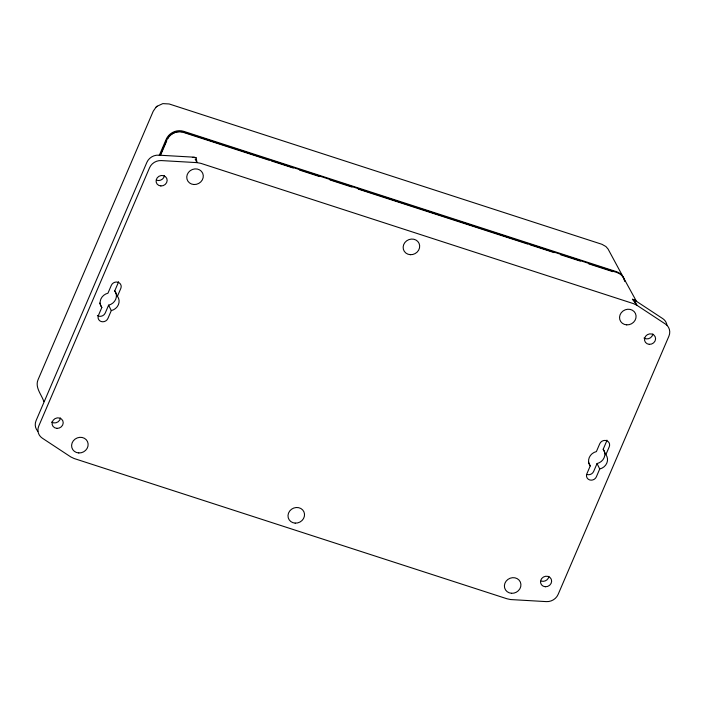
<?xml version="1.0" encoding="UTF-8"?>
<svg xmlns="http://www.w3.org/2000/svg" width="705" height="705" viewBox="0 0 705 705"><rect width="100%" height="100%" fill="white"/><g stroke="black" fill="none" stroke-linecap="round" stroke-linejoin="round"><path stroke-width="1.06" d="M159.251 155.488L166.177 139.334A13.615 12.417 -26.3 0 1 183.679 131.333L616.47 271.672A13.615 12.417 -26.3 0 1 624.595 281.145M160.097 155.303L166.583 140.163A13.615 12.417 -26.3 0 1 184.093 132.161L616.884 272.5A13.615 12.417 -26.3 0 1 624.806 280.907M160.705 154.871L166.768 140.753M101.811 307.521L98.436 315.391A5.226 4.768 -26.3 0 0 101.203 321.533A5.226 4.768 -26.3 0 0 107.918 318.457L111.293 310.597A9.65 8.804 -26.3 0 0 117.435 296.276L120.811 288.415A5.226 4.768 -26.3 0 0 118.043 282.264A5.226 4.768 -26.3 0 0 111.328 285.34L107.953 293.201A9.65 8.804 -26.3 0 0 101.811 307.521L99.581 303M118.475 281.744A5.226 4.768 -26.3 0 1 118.123 282.987L114.756 290.848A9.65 8.804 -26.3 0 1 108.614 305.168L105.239 313.038A5.226 4.768 -26.3 0 1 97.361 315.549M590.244 465.908L586.877 473.769A5.226 4.768 -26.3 0 0 589.636 479.92A5.226 4.768 -26.3 0 0 596.351 476.844L599.726 468.984A9.65 8.804 -26.3 0 0 605.868 454.663L609.243 446.794A5.226 4.768 -26.3 0 0 606.476 440.651A5.226 4.768 -26.3 0 0 599.761 443.727L596.386 451.588A9.65 8.804 -26.3 0 0 590.244 465.908L588.455 462.286M606.908 440.123A5.226 4.768 -26.3 0 1 606.564 441.374L603.189 449.235A9.65 8.804 -26.3 0 1 597.047 463.555L593.672 471.416A5.226 4.768 -26.3 0 1 586.957 474.491M167.746 138.815L168.839 136.964A12.452 11.351 -26.3 0 1 180.163 131.791L182.26 132.179M155.946 107.266L153.214 111.249L38.07 379.678C34.677 387.424 41.666 394.721 43.877 401.63M157.074 106.261L162.82 103.617L169.156 103.961L601.947 244.3L605.895 246.53L608.045 248.988L623.696 278.026M155.867 107.336L157.118 106.217M195.188 159.171L197.003 162.626L161.339 160.573A11.351 10.355 -26.3 0 0 149.548 167.772L38.784 425.996A11.351 10.355 -26.3 0 0 42.274 438.149L70.764 456.911L74.131 458.523L506.965 598.765L510.676 599.558L546.34 601.612A11.351 10.355 -26.3 0 0 558.131 594.412L668.904 336.188A11.351 10.355 -26.3 0 0 665.414 324.036L636.915 305.274L633.548 303.661L200.758 163.322L197.003 162.626L196.113 157.779L194.289 157.435A14.911 13.598 -26.3 0 0 192.377 157.453M183.318 132.373L269.222 160.229M271.31 160.907L293.315 168.046M299.599 170.081L319.497 176.541M329.975 179.934L351.98 187.072M358.263 189.107L527.975 244.142M530.063 244.82L554.156 252.628M560.449 254.672L580.347 261.123M588.728 263.837L612.821 271.654M196.113 157.779L194.324 157.197L158.66 155.153A11.351 10.355 -26.3 0 0 146.869 162.353L36.096 420.577A11.351 10.355 -26.3 0 0 37.832 431.257M632.447 299.273L634.077 300.048L636.915 305.274L632.447 299.273L634.236 299.854L662.726 318.607A11.351 10.355 -26.3 0 1 666.948 325.075M624.11 278.854L636.606 301.625M603.189 449.235L605.868 454.663M597.047 463.555L599.726 468.984M114.756 290.848L117.435 296.276M108.614 305.168L111.293 310.597M60.489 417.986A5.675 5.182 -26.3 0 1 51.544 422.075M164.441 175.598A5.649 5.155 -26.3 0 1 156.792 180.268M548.922 576.373A5.675 5.182 -26.3 0 1 541.237 581.061M634.077 300.048A14.911 13.598 -26.3 0 1 635.522 301.15M652.874 333.976A5.649 5.155 -26.3 0 1 643.973 338.048M649.305 344.34A5.649 5.155 -26.3 0 0 655.183 336.743A5.649 5.155 -26.3 0 0 645.648 336.188A5.649 5.155 -26.3 0 0 649.305 344.34M545.326 586.745A5.675 5.182 -26.3 0 0 551.231 579.122A5.675 5.182 -26.3 0 0 541.651 578.567A5.675 5.182 -26.3 0 0 545.326 586.745M626.71 324.864A8.425 7.685 -26.3 0 0 635.469 313.549A8.425 7.685 -26.3 0 0 621.255 312.729A8.425 7.685 -26.3 0 0 626.71 324.864M511.566 593.293A8.425 7.685 -26.3 0 0 520.316 581.977A8.425 7.685 -26.3 0 0 506.102 581.167A8.425 7.685 -26.3 0 0 511.566 593.293M295.166 523.128A8.425 7.685 -26.3 0 0 303.925 511.812A8.425 7.685 -26.3 0 0 289.711 510.993A8.425 7.685 -26.3 0 0 295.166 523.128M78.775 452.954A8.425 7.685 -26.3 0 0 87.526 441.638A8.425 7.685 -26.3 0 0 73.311 440.819A8.425 7.685 -26.3 0 0 78.775 452.954M193.919 184.525A8.425 7.685 -26.3 0 0 202.679 173.201A8.425 7.685 -26.3 0 0 188.464 172.39A8.425 7.685 -26.3 0 0 193.919 184.525M410.319 254.69A8.425 7.685 -26.3 0 0 419.07 243.375A8.425 7.685 -26.3 0 0 404.855 242.555A8.425 7.685 -26.3 0 0 410.319 254.69M56.894 428.367A5.675 5.182 -26.3 0 0 62.798 420.735A5.675 5.182 -26.3 0 0 53.219 420.189A5.675 5.182 -26.3 0 0 56.894 428.367M160.872 185.953A5.649 5.155 -26.3 0 0 166.75 178.356A5.649 5.155 -26.3 0 0 157.215 177.81A5.649 5.155 -26.3 0 0 160.872 185.953"/></g></svg>
